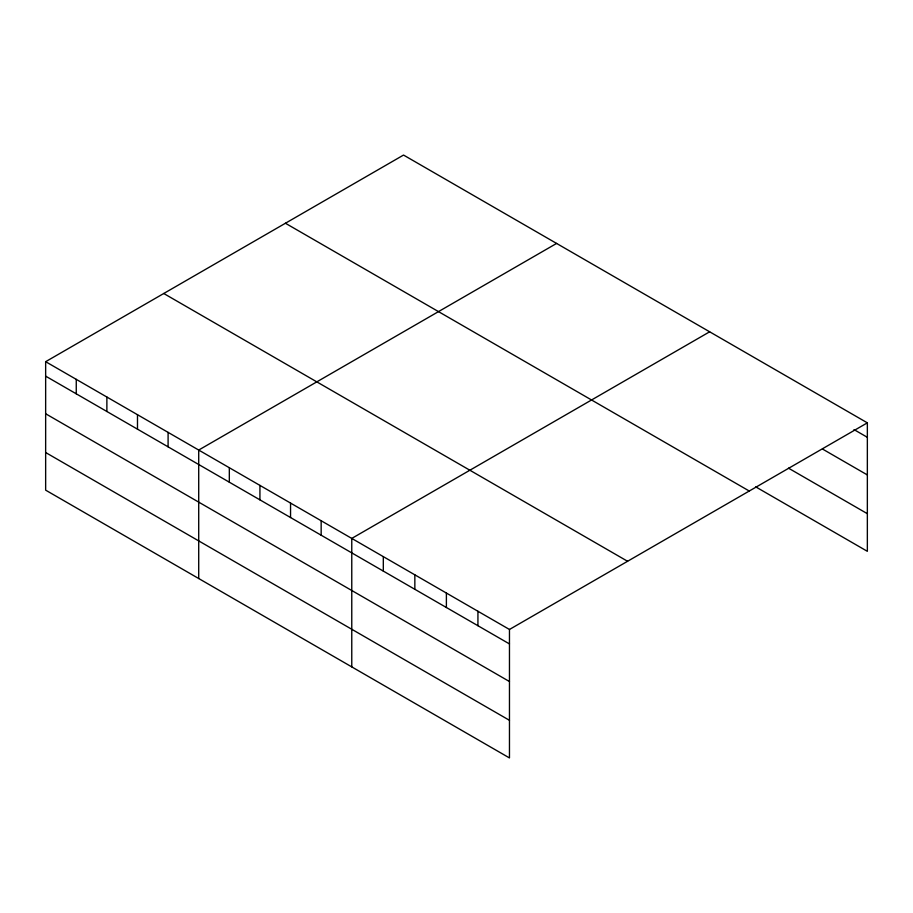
<?xml version="1.0" encoding="UTF-8"?>
<svg xmlns="http://www.w3.org/2000/svg" width="913" height="913" viewBox="0 0 913 913"><rect width="100%" height="100%" fill="white"/><g stroke="black" fill="none" stroke-linecap="round" stroke-linejoin="round"><path stroke-width="1.37" d="M509.465 681.543L509.465 629.468L45.65 361.685L45.65 490.155L509.465 757.938L509.465 681.543L45.65 413.76M755.747 486.88L867.35 551.315L867.35 422.845L403.535 155.062L45.65 361.685M556.588 243.429L198.714 450.052L198.714 578.522M709.652 331.796L351.767 538.419L351.767 666.889M509.465 629.468L867.35 422.845M854.009 429.601L867.35 437.304M822.465 449.013L867.35 474.931M788.501 468.164L867.35 513.688M285.427 223.251L749.253 491.023M163.747 293.495L627.573 561.278M45.65 376.145L509.465 643.927M45.65 452.528L509.465 720.311M477.933 611.254L477.933 625.713M446.389 593.051L446.389 607.499M414.844 574.836L414.844 589.296M383.312 556.633L383.312 571.082M321.159 520.741L321.159 535.201M290.551 503.074L290.551 517.534M259.931 485.396L259.931 499.856M229.323 467.73L229.323 482.178M168.095 432.374L168.095 446.834M137.486 414.707L137.486 429.156M106.878 397.029L106.878 411.489M76.258 379.351L76.258 393.811"/></g></svg>
